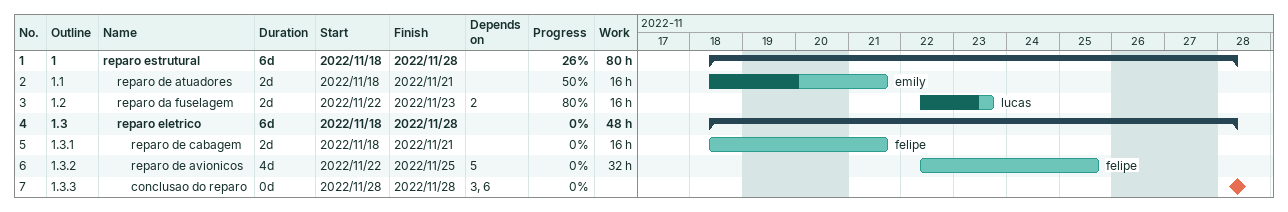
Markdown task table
| ID | WBS | Task | Duration | Start | Finish | Predecessors | Resources | % complete | Work (h) |
|---|---|---|---|---|---|---|---|---|---|
| 1 | 1 | **reparo estrutural** | 6d | 2022-11-18 | 2022-11-28 |  |  | 26 | 80 |
| 2 | 1.1 | reparo de atuadores | 2d | 2022-11-18 | 2022-11-21 |  | emily | 50 | 16 |
| 3 | 1.2 | reparo da fuselagem | 2d | 2022-11-22 | 2022-11-23 | 2 | lucas | 80 | 16 |
| 4 | 1.3 | **reparo eletrico** | 6d | 2022-11-18 | 2022-11-28 |  |  | 0 | 48 |
| 5 | 1.3.1 | reparo de cabagem | 2d | 2022-11-18 | 2022-11-21 |  | felipe | 0 | 16 |
| 6 | 1.3.2 | reparo de avionicos | 4d | 2022-11-22 | 2022-11-25 | 5 | felipe | 0 | 32 |
| 7 | 1.3.3 | conclusao do reparo | 0d | 2022-11-28 | 2022-11-28 | 3, 6 |  | 0 |  |
